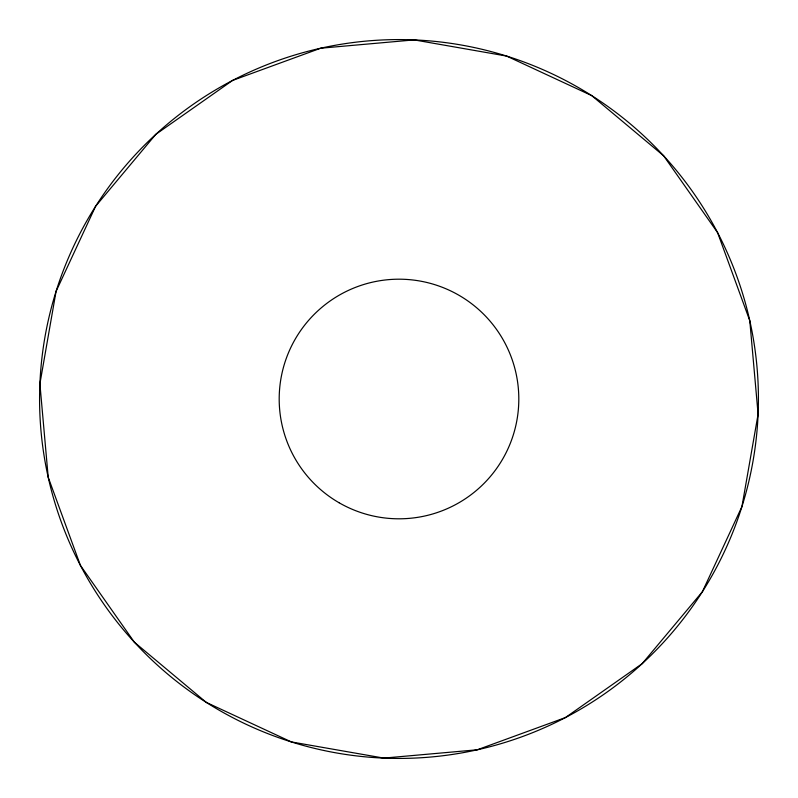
<?xml version="1.0" encoding="UTF-8"?>
<svg xmlns="http://www.w3.org/2000/svg" width="798" height="798" viewBox="0 0 798 798"><rect width="100%" height="100%" fill="white"/><g stroke="black" fill="none" stroke-linecap="round" stroke-linejoin="round"><path stroke-width="1.2" d="M56.069 291.39L39.9 383.808L48.209 477.274L80.418 565.393L134.343 642.181L206.293 702.4L291.39 741.931L383.808 758.1L477.274 749.791L565.393 717.582L642.181 663.657L702.4 591.707L741.931 506.61L758.1 414.192L749.791 320.726L717.582 232.607L663.657 155.819L591.707 95.6L506.61 56.069L414.192 39.9L320.726 48.209L232.607 80.418L155.819 134.343L95.6 206.293L56.069 291.39M206.293 702.4A359.419 359.419 0 0 0 758.1 414.192A359.419 359.419 0 0 0 232.607 80.418A359.419 359.419 0 0 0 206.293 702.4M339.1 502.76A119.81 119.81 0 0 0 518.81 399A119.81 119.81 0 0 0 339.1 295.24A119.81 119.81 0 0 0 339.1 502.76"/></g></svg>
